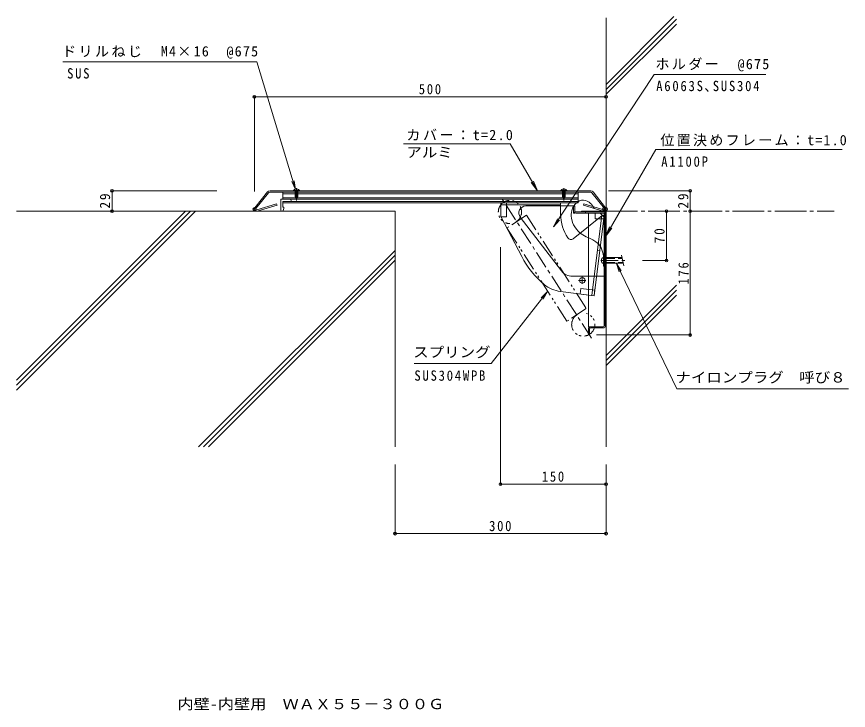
# Model space of a CAD drawing. Units: millimetres, scale not verified. Extents: x -581 to 602, y -675 to 312.
import ezdxf
from ezdxf.enums import TextEntityAlignment as Align

# ---------------------------------------------------------------- set-up
doc = ezdxf.new("R2010")
doc.units = ezdxf.units.MM
doc.header["$LTSCALE"] = 5
doc.header["$PDMODE"] = 32
doc.header["$PDSIZE"] = 4
for name, pattern in [('CHAIN1', [8, 5, -1, 1, -1]), ('CHAIN2', [12, 9, -1, 1, -1]), ('DASHED1', [1.8, 1.2, -0.6]), ('DASHED2', [3, 2, -1]), ('DASHED3', [4, 3, -1]), ('DOUBLE_CHAIN1', [8.8, 5, -1, 0.6, -0.6, 0.6, -1])]:
    doc.linetypes.add(name, pattern=pattern)
for name, color, linetype, lineweight in [('A-0', 2, 'Continuous', 9), ('A-1', 2, 'Continuous', 9), ('A-4', 7, 'Continuous', 9), ('A-5', 7, 'Continuous', 9), ('A-6', 6, 'Continuous', 5), ('A-D', 2, 'Continuous', 9), ('A-E', 2, 'Continuous', 9), ('A-F', 2, 'Continuous', 9)]:
    doc.layers.add(name, color=color, linetype=linetype, lineweight=lineweight)
doc.layers.add('F-5_F-5ﾚｲﾔ', color=2, linetype='Continuous')
doc.styles.add('ＭＳ ゴシック', font='')
doc.styles.get('ＭＳ ゴシック').set_extended_font_data('MS Gothic')

msp = doc.modelspace()

# ---------------------------------------------------------------- linework, layer by layer
at = {"layer": 'A-0', "color": 7, "linetype": 'CHAIN2'}
msp.add_line((256.929, 35.124), (581.11, 35.124), dxfattribs=at)
at = {"layer": 'A-0'}
msp.add_line((256.929, 33.124), (256.929, -76.451), dxfattribs=at)
at = {"layer": 'A-1'}
for p, q in [((-202.571, 52.124), (-202.571, 62.124)), ((217.429, 60.124), (-202.571, 60.124)), ((217.429, 47.124), (217.429, 62.124)), ((-205.071, 52.124), (-192.071, 52.124)), ((217.429, 54.124), (-202.571, 54.124)), ((217.429, 52.124), (-202.571, 52.124)), ((-195.571, 49.124), (-202.571, 49.124)), ((-202.571, 41.125), (-202.571, 49.124)), ((-195.571, 49.124), (-202.571, 49.124)), ((217.507, 49.124), (-202.571, 49.124)), ((-195.473, 48.859), (-195.67, 49.086)), ((-195.571, 48.948), (-195.571, 49.124)), ((-195.281, 48.769), (-194.571, 49.124)), ((-192.071, 49.124), (-194.571, 49.124)), ((217.429, 47.124), (-202.571, 47.124)), ((-201.371, 41.125), (-202.571, 41.125)), ((-202.251, 36.196), (-201.371, 39.148)), ((-201.371, 41.125), (-201.371, 39.148)), ((-203.689, 35.124), (-204.071, 35.124))]:
    msp.add_line(p, q, dxfattribs=at)
at = {"layer": 'A-1', "color": 5, "lineweight": 5}
for p, q in [((213.929, 34.124), (255.929, 34.124)), ((255.929, 31.124), (255.929, -127.876))]:
    msp.add_line(p, q, dxfattribs=at)
at = {"layer": 'A-1', "color": 6, "lineweight": 5}
for p, q in [((254.929, 35.124), (224.929, 35.124)), ((255.929, 34.124), (255.929, -53.676))]:
    msp.add_line(p, q, dxfattribs=at)
at = {"layer": 'A-1'}
for centre, radius, start, end in [((-205.071, 51.624), 0.5, 90, 180), ((-195.371, 48.948), 0.2, 180, 296.56505), ((-192.071, 50.624), 1.5, 270, 90), ((-204.071, 36.624), 1.5, 180, 270), ((-203.689, 36.624), 1.5, 270, 343.39296)]:
    msp.add_arc(centre, radius, start, end, dxfattribs=at)
at = {"layer": 'A-4'}
for p, q in [((-239.362, 247.544), (-515.253, 247.544)), ((484.182, 229.45), (325.399, 229.45)), ((-243.071, 197.94), (-243.071, 63.312)), ((256.929, 197.94), (-243.071, 197.94)), ((120.835, 131.21), (-30.856, 131.21)), ((592.528, 122.798), (327.598, 122.798)), ((-184.504, 65.952), (-186.526, 78.287)), ((159.486, 64.264), (153.746, 78.122)), ((376.707, 64.124), (260.301, 64.124)), ((376.707, 64.124), (376.707, 35.124)), ((107.398, 44.124), (192.413, 44.124)), ((192.413, 44.124), (192.413, 47.124)), ((192.413, 44.124), (192.413, 30.735)), ((107.964, 26.649), (137.116, -29.32)), ((210, -4.013), (251.653, 29.315)), ((253.309, 24.102), (250.595, 24.58)), ((254.177, 29.026), (251.219, 29.547)), ((251.653, 29.315), (254.174, 28.998)), ((342.98, 35.124), (342.98, -34.876)), ((376.707, 35.124), (376.707, -140.876)), ((256.251, -0.779), (265.382, 11.121)), ((106.929, -353.042), (106.929, -16.189)), ((244.962, -20.238), (247.938, -20.612)), ((342.98, -34.876), (308.804, -34.876)), ((239.842, -85.027), (192.217, -79.041)), ((378.207, -140.876), (243.429, -140.876)), ((93.632, -181.562), (-16.014, -181.562)), ((601.521, -217.425), (357.686, -217.425)), ((-43.055, -423.365), (-43.055, -324.822)), ((256.929, -423.365), (256.929, -324.822)), ((106.929, -353.042), (256.929, -353.042)), ((256.929, -423.365), (-43.055, -423.365))]:
    msp.add_line(p, q, dxfattribs=at)
at = {"layer": 'A-4', "color": 3}
for p, q in [((-223.008, 61.369), (-240.853, 38.935)), ((-220.826, 64.124), (235.301, 64.124)), ((236.866, 61.369), (254.712, 38.935)), ((-239.787, 37.353), (-211.413, 45.758)), ((-210.845, 43.84), (-211.436, 45.837)), ((115.398, 47.124), (115.398, 27.124)), ((143.025, 42.624), (210.929, 42.624)), ((210.929, 42.624), (210.929, 32.624)), ((224.703, 43.84), (225.295, 45.837)), ((253.645, 37.353), (225.271, 45.758)), ((135.089, 26.54), (193.425, -49.545)), ((212.679, 32.624), (210.929, 32.624)), ((227.679, 34.124), (212.679, 34.124)), ((212.679, 34.124), (212.679, 32.624)), ((227.679, 34.124), (227.679, 32.624)), ((248.429, 32.624), (227.679, 32.624)), ((254.429, 26.624), (248.429, 32.624)), ((254.429, 26.624), (254.429, -37.376)), ((254.429, -27.626), (255.929, -27.626)), ((255.929, -37.376), (254.429, -37.376)), ((254.429, -42.126), (255.929, -42.126)), ((209.297, -57.376), (254.429, -57.376)), ((254.429, -57.376), (254.429, -52.376)), ((219.998, -82.533), (220.996, -74.595)), ((220.996, -74.595), (240.84, -77.089)), ((241.089, -75.105), (239.842, -85.027)), ((239.842, -85.027), (224.959, -83.156))]:
    msp.add_line(p, q, dxfattribs=at)
at = {"layer": 'A-4', "linetype": 'DASHED1'}
msp.add_line((107.398, 44.124), (192.413, 44.124), dxfattribs=at)
at = {"layer": 'A-4', "color": 5, "lineweight": 5}
for p, q in [((210.929, 42.624), (210.929, 35.624)), ((212.429, 42.624), (210.929, 42.624)), ((212.429, 42.624), (212.429, 35.624)), ((254.429, 32.624), (213.929, 32.624)), ((231.929, 32.624), (231.929, -129.376)), ((241.429, 32.624), (241.429, 24.124)), ((254.429, 24.124), (241.429, 24.124)), ((254.429, -127.876), (254.429, 32.624)), ((255.929, -27.876), (254.429, -27.876)), ((255.929, -41.876), (254.429, -41.876)), ((231.929, -129.376), (252.929, -129.376)), ((231.929, -132.376), (231.929, -140.876)), ((231.929, -140.876), (233.429, -140.876)), ((233.429, -132.376), (233.429, -140.876)), ((234.929, -130.876), (252.929, -130.876))]:
    msp.add_line(p, q, dxfattribs=at)
at = {"layer": 'A-4', "color": 6, "lineweight": 5}
for p, q in [((252.929, 35.124), (221.929, 35.124)), ((221.929, 35.124), (221.929, 34.124)), ((254.929, 34.124), (224.929, 34.124)), ((255.929, -50.876), (256.929, -50.876))]:
    msp.add_line(p, q, dxfattribs=at)
at = {"layer": 'A-4', "linetype": 'CHAIN2'}
for p, q in [((223.206, -57.973), (223.206, -68.213)), ((228.194, -63.15), (217.602, -63.15))]:
    msp.add_line(p, q, dxfattribs=at)
at = {"layer": 'A-4'}
for points in [[(-239.362, 247.544), (-184.504, 65.952), (-189.65, 77.344)], [(120.835, 131.21), (159.486, 64.264), (150.355, 76.164)], [(327.598, 122.798), (256.251, -0.779), (261.991, 13.079)], [(-445.419, 35.124), (-445.419, 64.124), (-296.443, 64.124)], [(253.629, -30.577), (253.294, -28.764), (252.684, -25.665), (251.984, -22.642), (251.14, -19.744), (250.093, -17.017), (248.788, -14.51), (247.891, -13.176), (246.122, -11.139), (242.431, -8.159), (238.139, -5.648), (233.492, -3.368), (228.737, -1.082), (224.12, 1.447), (221.603, 3.119), (219.892, 4.446), (217.169, 6.968), (214.745, 9.756), (212.639, 12.773), (210.866, 15.985), (209.443, 19.355), (208.785, 21.368), (208.384, 22.862), (207.864, 25.472), (207.577, 28.117), (207.545, 30.782), (207.788, 33.455), (208.328, 36.123), (208.785, 37.663), (209.397, 39.306), (210.739, 42.054), (212.415, 44.603), (214.399, 46.848), (216.661, 48.681), (219.173, 49.997), (220.734, 50.481), (222.25, 50.73), (224.95, 50.719), (227.675, 50.2), (230.329, 49.231)], [(230.329, 49.231), (232.814, 47.868), (235.032, 46.168), (236.159, 45.049), (236.644, 44.492), (237.414, 43.493), (238.115, 42.454), (238.762, 41.382), (239.37, 40.287), (239.953, 39.178), (240.287, 38.532)]]:
    msp.add_lwpolyline(points, dxfattribs=at)
at = {"layer": 'A-4', "color": 3}
for points in [[(107.398, 27.124), (107.398, 47.124), (117.398, 47.124)], [(255.929, -37.376), (255.929, -52.376), (254.429, -52.376)]]:
    msp.add_lwpolyline(points, dxfattribs=at)
at = {"layer": 'A-4'}
msp.add_circle((223.206, -63.15), 4, dxfattribs=at)
at = {"layer": 'A-4', "color": 3}
for centre, radius, start, end in [((-221.443, 60.124), 4, 90, 141.5), ((-221.443, 60.124), 2, 90, 141.5), ((235.301, 60.124), 4, 38.5, 90), ((235.301, 60.124), 2, 38.5, 90), ((-240.071, 38.312), 1, 141.5, 286.5), ((143.025, 32.624), 10, 90, 217.47821), ((253.929, 38.312), 1, 253.5, 38.5), ((209.297, -37.376), 20, 217.47821, 270)]:
    msp.add_arc(centre, radius, start, end, dxfattribs=at)
at = {"layer": 'A-4'}
for centre, radius, start, end in [((235.301, 60.124), 4, 38.5, 90), ((235.301, 60.124), 2, 38.5, 90), ((112.398, 28.959), 5, 180, 207.51349), ((252.413, 30.735), 60, 180, 214.11108), ((206.876, -0.109), 5, 214.11108, 308.66471), ((252.413, 30.735), 130, 207.51349, 230.04277), ((197.825, -34.42), 45, 230.04277, 262.83614)]:
    msp.add_arc(centre, radius, start, end, dxfattribs=at)
at = {"layer": 'A-4', "color": 5, "lineweight": 5}
for centre, radius, start, end in [((213.929, 35.624), 3, 180, 270), ((213.929, 35.624), 1.5, 180, 270), ((252.929, 31.124), 3, 0, 90), ((234.929, -132.376), 3, 90, 180), ((252.929, -127.876), 1.5, 270, 0), ((252.929, -127.876), 3, 270, 0), ((234.929, -132.376), 1.5, 90, 180)]:
    msp.add_arc(centre, radius, start, end, dxfattribs=at)
at = {"layer": 'A-4', "color": 6, "lineweight": 5}
for radius in [2, 1]:
    msp.add_arc((254.929, 33.124), radius, 0, 90, dxfattribs=at)
at = {"layer": 'A-4'}
for p in [(-243.071, 197.94), (256.929, 197.94), (-445.419, 64.124), (376.707, 64.124), (-445.419, 35.124), (-243.071, 38.312), (256.929, 38.312), (342.98, 35.124), (376.707, 35.124), (342.98, -34.876), (376.707, -140.876), (106.929, -353.042), (256.929, -353.042), (-43.055, -423.365), (256.929, -423.365)]:
    msp.add_point(p, dxfattribs=at)
at = {"layer": 'A-4', "color": 3}
msp.add_point((256.945, 38.312), dxfattribs=at)
at = {"layer": 'A-5', "color": 3}
for p, q in [((-224.573, 62.615), (-242.419, 40.18)), ((238.431, 62.615), (256.277, 40.18)), ((-239.219, 35.436), (-210.845, 43.84)), ((253.077, 35.436), (224.703, 43.84))]:
    msp.add_line(p, q, dxfattribs=at)
at = {"layer": 'A-5', "linetype": 'CHAIN1'}
msp.add_line((236.368, -145.387), (109.286, 52.723), dxfattribs=at)
at = {"layer": 'A-5', "linetype": 'DOUBLE_CHAIN1'}
for q in [(116.136, 11.488), (228.838, -103.092)]:
    msp.add_line((143.63, 29.738), q, dxfattribs=at)
at = {"layer": 'A-5'}
for p, q in [((182.379, 13.076), (190.573, 22.515)), ((271.699, -39.097), (275.612, -50.968)), ((173.831, -79.077), (164.908, -87.831))]:
    msp.add_line(p, q, dxfattribs=at)
for points in [[(325.399, 229.45), (182.379, 13.076), (187.851, 24.314)], [(357.686, -217.425), (271.699, -39.097), (278.551, -49.551)], [(93.632, -181.562), (173.831, -79.077), (167.478, -89.842)]]:
    msp.add_lwpolyline(points, dxfattribs=at)
at = {"layer": 'A-5', "linetype": 'DOUBLE_CHAIN1'}
msp.add_lwpolyline([(228.838, -103.092), (201.344, -121.342), (116.136, 11.488)], dxfattribs=at)
for centre, start, end in [((120.298, 34.043), 301.63453, 269.16991), ((224.568, -125.972), 123.57518, 74.135)]:
    msp.add_arc(centre, 16.5, start, end, dxfattribs=at)
at = {"layer": 'A-5', "color": 3}
for centre, start, end in [((-240.071, 38.312), 141.5, 286.5), ((253.929, 38.312), 253.5, 38.5)]:
    msp.add_arc(centre, 3, start, end, dxfattribs=at)
at = {"layer": 'A-6'}
for p, q in [((256.929, 215.58), (353.268, 311.919)), ((256.929, -299.822), (256.929, 310.437)), ((256.929, 208.509), (356.929, 308.509)), ((256.929, 201.438), (356.929, 301.438)), ((-43.055, 35.124), (-581.11, 35.124)), ((-581.11, -219.132), (-326.853, 35.124)), ((-581.11, -204.99), (-340.996, 35.124)), ((-581.11, -212.061), (-333.924, 35.124)), ((-43.055, 35.124), (-43.055, -299.822)), ((-322.388, -299.822), (-43.055, -20.488)), ((-315.317, -299.822), (-43.055, -27.559)), ((-308.246, -299.822), (-43.055, -34.63)), ((256.929, -170.051), (356.929, -70.051)), ((256.929, -177.122), (356.929, -77.122)), ((256.929, -184.193), (356.929, -84.193))]:
    msp.add_line(p, q, dxfattribs=at)
msp.add_point((253.929, 38.312), dxfattribs=at)
at = {"layer": 'A-D'}
for p, q in [((-220.512, 62.124), (-53.867, 62.124)), ((-49.867, 62.124), (213.298, 62.124)), ((-205.571, 51.624), (-205.571, 36.624)), ((-185.071, 58.425), (-185.071, 58.042)), ((217.429, 52.124), (204.929, 52.124))]:
    msp.add_line(p, q, dxfattribs=at)
at = {"layer": 'A-E', "color": 3}
for p, q in [((-221.443, 62.124), (-203.571, 62.124)), ((-221.138, 62.124), (235.301, 62.124))]:
    msp.add_line(p, q, dxfattribs=at)
at = {"layer": 'A-E'}
for p, q in [((-187.771, 64.413), (-187.771, 64.124)), ((-178.371, 64.413), (-187.771, 64.413)), ((-178.371, 64.124), (-187.771, 64.124)), ((-185.071, 64.124), (-185.071, 61.091)), ((-185.071, 61.091), (-185.071, 55.589)), ((-184.471, 64.124), (-184.471, 54.549)), ((-183.571, 66.604), (-183.571, 66.204)), ((-182.571, 66.204), (-183.571, 66.204)), ((-182.571, 66.604), (-182.571, 66.204)), ((-181.671, 64.124), (-181.671, 54.549)), ((-181.071, 64.124), (-181.071, 55.589)), ((-178.371, 64.413), (-178.371, 64.124)), ((192.229, 64.413), (192.229, 64.124)), ((192.229, 64.413), (201.629, 64.413)), ((192.229, 64.124), (201.629, 64.124)), ((194.929, 64.124), (194.929, 55.589)), ((195.529, 64.124), (195.529, 54.549)), ((196.429, 66.604), (196.429, 66.204)), ((196.429, 66.204), (197.429, 66.204)), ((197.429, 66.604), (197.429, 66.204)), ((198.329, 64.124), (198.329, 54.549)), ((198.929, 64.124), (198.929, 61.091)), ((198.929, 61.091), (198.929, 55.589)), ((201.629, 64.413), (201.629, 64.124)), ((-183.071, 52.124), (-185.071, 55.589)), ((-183.071, 52.124), (-181.071, 55.589)), ((196.929, 52.124), (194.929, 55.589)), ((196.929, 52.124), (198.929, 55.589))]:
    msp.add_line(p, q, dxfattribs=at)
at = {"layer": 'A-E', "linetype": 'CHAIN1'}
for p, q in [((-183.071, 68.03), (-183.071, 50.504)), ((196.929, 68.03), (196.929, 50.504))]:
    msp.add_line(p, q, dxfattribs=at)
at = {"layer": 'A-E'}
for centre, start, end in [((-183.071, 60.524), 94.70146, 140.39801), ((-183.071, 60.524), 39.60199, 85.29808), ((196.929, 60.524), 94.70192, 140.39801), ((196.929, 60.524), 39.60199, 85.29854)]:
    msp.add_arc(centre, 6.1, start, end, dxfattribs=at)
at = {"layer": 'A-F', "color": 3}
msp.add_line((115.398, 27.124), (107.398, 27.124), dxfattribs=at)
at = {"layer": 'A-F', "color": 7}
for p, q in [((236.865, -84.653), (251.201, 29.4)), ((239.842, -85.027), (254.177, 29.026)), ((256.929, -29.876), (255.929, -29.876)), ((255.929, -39.876), (256.929, -39.876))]:
    msp.add_line(p, q, dxfattribs=at)
at = {"layer": 'A-F', "color": 5, "lineweight": 5}
msp.add_line((256.929, 31.124), (256.929, -49.876), dxfattribs=at)
at = {"layer": 'A-F', "linetype": 'CHAIN1'}
msp.add_line((249.429, -34.876), (283.804, -34.876), dxfattribs=at)
at = {"layer": 'A-F'}
for p, q in [((250.129, -34.376), (251.629, -34.376)), ((251.629, -35.376), (250.129, -35.376)), ((251.629, -34.376), (251.629, -35.376)), ((253.429, -26.876), (254.429, -26.876)), ((253.429, -42.876), (253.429, -26.876)), ((256.929, -30.876), (279.715, -30.876)), ((278.879, -27.376), (282.463, -42.376)), ((253.429, -42.876), (254.429, -42.876)), ((256.929, -38.876), (281.627, -38.876))]:
    msp.add_line(p, q, dxfattribs=at)
at = {"layer": 'A-F', "linetype": 'DASHED3'}
for p, q in [((254.429, -31.876), (279.954, -31.876)), ((254.429, -37.876), (281.388, -37.876))]:
    msp.add_line(p, q, dxfattribs=at)
at = {"layer": 'A-F', "color": 5, "linetype": 'DASHED2', "lineweight": 5}
for p, q in [((241.929, -130.876), (241.929, -129.376)), ((251.929, -130.876), (251.929, -129.376))]:
    msp.add_line(p, q, dxfattribs=at)
at = {"layer": 'A-F'}
msp.add_arc((254.579, -34.876), 4.45, 104.97665, 255.02327, dxfattribs=at)

# ---------------------------------------------------------------- texts
at = {"layer": 'A-4', "color": 2, "style": 'ＭＳ ゴシック', "width": 1.1}
for s, p in [('アルミ', (-26.962, 107.342)), ('スプリング', (-17.211, -176.989)), ('ナイロンプラグ\u3000呼び８', (355.678, -212.852))]:
    msp.add_text(s, height=14.66, dxfattribs=at).set_placement(p, align=Align.BOTTOM_LEFT)
at = {"layer": 'A-4', "color": 2, "char_height": 14.66, "attachment_point": 7, "style": 'ＭＳ ゴシック'}
for s, insert in [('\\T1.17;ドリルねじ\u3000M4×16\u3000@675', (-516.518, 252.118)), ('\\T1.17;ホルダー\u3000@675', (327.089, 234.023)), ('\\T1.27;\\W0.9;SUS', (-509.31, 223.672)), ('\\T1.27;\\W0.9;500', (-9.321, 201.312)), ('\\T1.28;\\W0.9;A6063S､SUS304', (328.289, 204.876)), ('\\T1.18;カバー：t=2.0', (-26.962, 135.784)), ('\\T1.16;位置決めフレーム：t=1.0', (334.185, 127.371)), ('\\T1.28;\\W0.9;A1100P', (335.458, 98.224)), ('\\T1.28;\\W0.9;SUS304WPB', (-15.558, -206.136)), ('\\T1.27;\\W0.9;150', (165.679, -349.67)), ('\\T1.27;\\W0.9;300', (90.687, -419.993))]:
    msp.add_mtext(s, dxfattribs=dict(at, insert=insert))
at = {"layer": 'A-4', "color": 2, "char_height": 14.66, "attachment_point": 7, "rotation": 90, "style": 'ＭＳ ゴシック'}
for s, insert in [('\\T1.27;\\W0.95;29', (-448.02, 38.999)), ('\\T1.27;\\W0.95;29', (374.105, 38.999)), ('\\T1.27;\\W0.95;70', (340.379, -10.501)), ('\\T1.27;\\W0.9;176', (374.605, -69.126))]:
    msp.add_mtext(s, dxfattribs=dict(at, insert=insert))
at = {"layer": 'F-5_F-5ﾚｲﾔ', "style": 'ＭＳ ゴシック', "width": 1.15}
msp.add_text('内壁-内壁用\u3000ＷＡＸ５５－３００Ｇ', height=14.66, dxfattribs=at).set_placement((-352.437, -677.437), align=Align.BOTTOM_LEFT)

doc.saveas('drawing.dxf')
